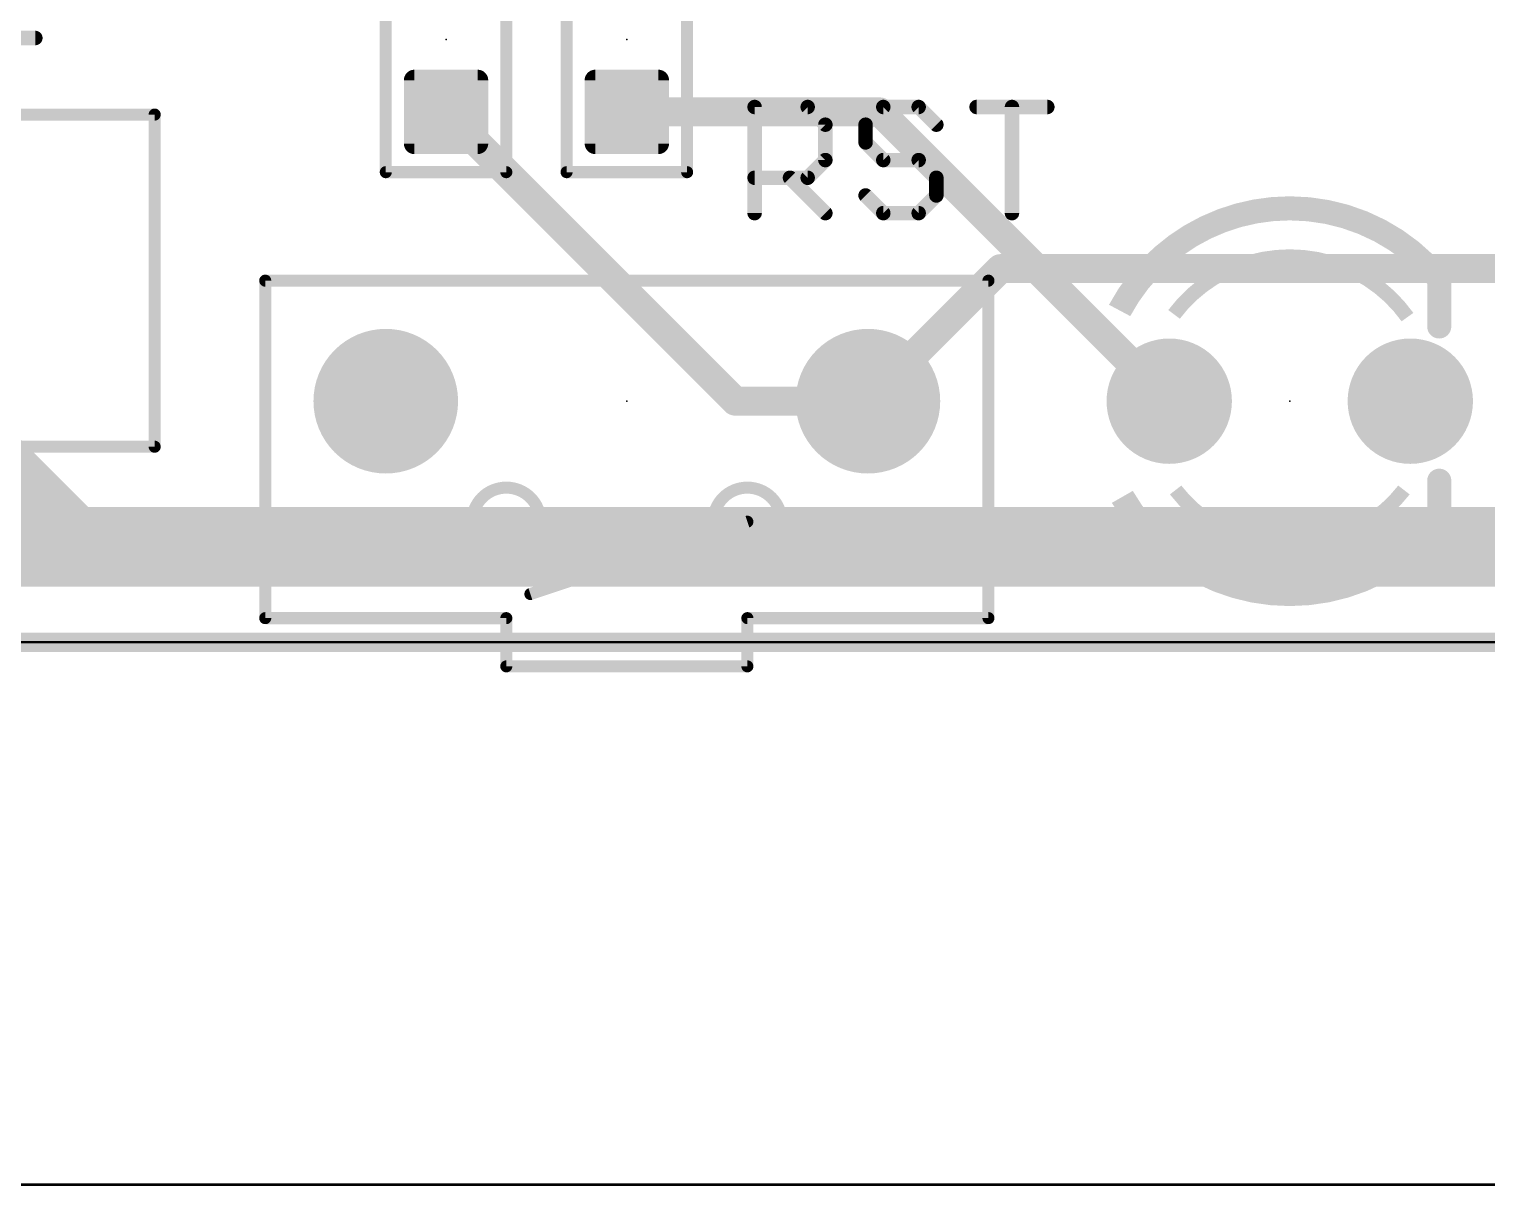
# Model space of a CAD drawing. Extents: x -0.23 to 5.5, y -0.23 to 4.66.
# Drawn here: x 0.377 to 0.982, y -0.226 to 0.254 of the extents above; entities that cross this region are included whole.
import ezdxf

# ---------------------------------------------------------------- set-up
doc = ezdxf.new("R2010")
doc.units = 0
for name, color, linetype in [('1', 14, 'CONTINUOUS'), ('16', 174, 'CONTINUOUS'), ('17', 94, 'CONTINUOUS'), ('20', 214, 'CONTINUOUS'), ('21', 251, 'CONTINUOUS'), ('23', 178, 'CONTINUOUS'), ('25', 251, 'CONTINUOUS'), ('50', 251, 'CONTINUOUS')]:
    doc.layers.add(name, color=color, linetype=linetype)

# ---------------------------------------------------------------- blocks, each defined once
blk = doc.blocks.new('ROUNDP')
at = {"const_width": 0.5}
blk.add_lwpolyline([(0, -0.25, 1), (0, 0.25, 1), (0, -0.25)], format="xyb", dxfattribs=at)
blk = doc.blocks.new('RECT142240X142240R25')
at = {"const_width": 0.004375}
blk.add_lwpolyline([(0.015312, -0.013125), (0.015312, 0.013125, 0.414214), (0.013125, 0.015312), (-0.013125, 0.015312, 0.414214), (-0.015312, 0.013125), (-0.015312, -0.013125, 0.414214), (-0.013125, -0.015312), (0.013125, -0.015312, 0.414214)], format="xyb", close=True, dxfattribs=at)
blk.add_solid([(-0.014125, -0.014125), (0.014125, -0.014125), (-0.014125, 0.014125), (0.014125, 0.014125)])

msp = doc.modelspace()

# ---------------------------------------------------------------- linework, layer by layer
at = {"layer": '1'}
for points, const_width in [([(0.67, 0.1), (0.55, 0.22)], 0.012), ([(0.625, 0.22), (0.73, 0.22)], 0.012), ([(0.73, 0.22), (0.85, 0.1)], 0.012), ([(0.725, 0.1), (0.67, 0.1)], 0.012), ([(0.395, 0.040039), (0.35, 0.085039)], 0.032), ([(0.405, 0.040039), (0.395, 0.040039)], 0.032), ([(0.414629, 0.040039), (0.405, 0.040039)], 0.032), ([(1.440039, 0.040039), (0.414629, 0.040039)], 0.032), ([(2.7, 0), (0, 0)], 0.008)]:
    msp.add_lwpolyline(points, dxfattribs=dict(at, const_width=const_width))
for points, const_width in [([(0.552121, 0.222121, 1), (0.547879, 0.217879)], 0.006), ([(0.625, 0.223, 1), (0.625, 0.217)], 0.006), ([(0.732121, 0.222121, 1), (0.727879, 0.217879)], 0.006), ([(0.73, 0.217, 1), (0.73, 0.223)], 0.006), ([(0.67, 0.103, 1), (0.67, 0.097)], 0.006), ([(0.667879, 0.097879, 1), (0.672121, 0.102121)], 0.006), ([(0.725, 0.097, 1), (0.725, 0.103)], 0.006), ([(0.847879, 0.097879, 1), (0.852121, 0.102121)], 0.006), ([(0.395, 0.048039, 1), (0.395, 0.032039)], 0.016), ([(0.405, 0.048039, 1), (0.405, 0.032039)], 0.016), ([(0.405, 0.032039, 1), (0.405, 0.048039)], 0.016), ([(0.414629, 0.048039, 1), (0.414629, 0.032039)], 0.016), ([(0.414629, 0.032039, 1), (0.414629, 0.048039)], 0.016), ([(0.389343, 0.034383, 1), (0.400657, 0.045696)], 0.016)]:
    msp.add_lwpolyline(points, format="xyb", dxfattribs=dict(at, const_width=const_width))
at = {"layer": '16'}
for points, const_width in [([(0.725, 0.1), (0.78, 0.155)], 0.012), ([(0.78, 0.155), (1.245, 0.155)], 0.012), ([(0.2, 0.035), (1.335, 0.035)], 0.024), ([(2.7, 0), (0, 0)], 0.008)]:
    msp.add_lwpolyline(points, dxfattribs=dict(at, const_width=const_width))
at = {"layer": '16', "const_width": 0.006}
for points in [[(0.78, 0.158, 1), (0.78, 0.152)], [(0.782121, 0.152879, 1), (0.777879, 0.157121)], [(0.722879, 0.102121, 1), (0.727121, 0.097879)]]:
    msp.add_lwpolyline(points, format="xyb", dxfattribs=at)
at = {"layer": '20', "const_width": 0.001}
msp.add_lwpolyline([(0.05, 0), (2.55, 0)], dxfattribs=at)
at = {"layer": '21'}
for points, const_width in [([(0.525, 0.195), (0.525, 0.305)], 0.005), ([(0.575, 0.305), (0.575, 0.195)], 0.005), ([(0.6, 0.195), (0.6, 0.305)], 0.005), ([(0.65, 0.305), (0.65, 0.195)], 0.005), ([(0.350275, 0.25066), (0.379633, 0.25066)], 0.006), ([(0.070866, 0.218898), (0.429134, 0.218898)], 0.005), ([(0.429134, 0.218898), (0.429134, 0.081102)], 0.005), ([(0.575, 0.195), (0.525, 0.195)], 0.005), ([(0.65, 0.195), (0.6, 0.195)], 0.005), ([(0.475, 0.01), (0.475, 0.15)], 0.005), ([(0.475, 0.15), (0.775, 0.15)], 0.005), ([(0.775, 0.15), (0.775, 0.01)], 0.005), ([(0.962, 0.151), (0.962, 0.131)], 0.01), ([(0.429134, 0.081102), (0.279528, 0.081102)], 0.005), ([(0.962, 0.049), (0.962, 0.067)], 0.01), ([(0.675, 0.05), (0.585, 0.02)], 0.005), ([(0.575, 0.01), (0.475, 0.01)], 0.005), ([(0.575, -0.01), (0.575, 0.01)], 0.005), ([(0.775, 0.01), (0.675, 0.01)], 0.005), ([(0.675, 0.01), (0.675, -0.01)], 0.005), ([(2.6, 0), (0, 0)], 0.005), ([(0.675, -0.01), (0.575, -0.01)], 0.005)]:
    msp.add_lwpolyline(points, dxfattribs=dict(at, const_width=const_width))
for points, const_width in [([(0.379633, 0.24916, 1), (0.379633, 0.25216)], 0.003), ([(0.430384, 0.218898, 1), (0.427884, 0.218898)], 0.0025), ([(0.429134, 0.217648, 1), (0.429134, 0.220148)], 0.0025), ([(0.525, 0.19625, 1), (0.525, 0.19375)], 0.0025), ([(0.52375, 0.195, 1), (0.52625, 0.195)], 0.0025), ([(0.57375, 0.195, 1), (0.57625, 0.195)], 0.0025), ([(0.575, 0.19375, 1), (0.575, 0.19625)], 0.0025), ([(0.6, 0.19625, 1), (0.6, 0.19375)], 0.0025), ([(0.59875, 0.195, 1), (0.60125, 0.195)], 0.0025), ([(0.64875, 0.195, 1), (0.65125, 0.195)], 0.0025), ([(0.65, 0.19375, 1), (0.65, 0.19625)], 0.0025), ([(0.9, 0.18, 0.276981), (0.829413, 0.137646)], 0.01), ([(0.961457, 0.151217, 0.222579), (0.9, 0.18)], 0.01), ([(0.9, 0.16, 0.236068), (0.852, 0.136)], 0.006), ([(0.948823, 0.134874, 0.242209), (0.9, 0.16)], 0.006), ([(0.47625, 0.15, 1), (0.47375, 0.15)], 0.0025), ([(0.475, 0.15125, 1), (0.475, 0.14875)], 0.0025), ([(0.77625, 0.15, 1), (0.77375, 0.15)], 0.0025), ([(0.775, 0.14875, 1), (0.775, 0.15125)], 0.0025), ([(0.9645, 0.151, 1), (0.9595, 0.151)], 0.005), ([(0.9595, 0.131, 1), (0.9645, 0.131)], 0.005), ([(0.427884, 0.081102, 1), (0.430384, 0.081102)], 0.0025), ([(0.429134, 0.079852, 1), (0.429134, 0.082352)], 0.0025), ([(0.575, 0.035858, 1), (0.575, 0.064142, 1), (0.575, 0.035858)], 0.005), ([(0.675, 0.035858, 1), (0.675, 0.064142, 1), (0.675, 0.035858)], 0.005), ([(0.9645, 0.067, 1), (0.9595, 0.067)], 0.005), ([(0.830539, 0.060307, 0.269143), (0.9, 0.02)], 0.01), ([(0.852638, 0.063165, 0.231451), (0.9, 0.04)], 0.006), ([(0.9, 0.04, 0.231451), (0.947362, 0.063165)], 0.006), ([(0.675395, 0.048814, 1), (0.674605, 0.051186)], 0.0025), ([(0.9, 0.02, 0.22061), (0.961071, 0.048323)], 0.01), ([(0.9595, 0.049, 1), (0.9645, 0.049)], 0.005), ([(0.584605, 0.021186, 1), (0.585395, 0.018814)], 0.0025), ([(0.475, 0.01125, 1), (0.475, 0.00875)], 0.0025), ([(0.57625, 0.01, 1), (0.57375, 0.01)], 0.0025), ([(0.575, 0.00875, 1), (0.575, 0.01125)], 0.0025), ([(0.675, 0.01125, 1), (0.675, 0.00875)], 0.0025), ([(0.67625, 0.01, 1), (0.67375, 0.01)], 0.0025), ([(0.775, 0.00875, 1), (0.775, 0.01125)], 0.0025), ([(0.47375, 0.01, 1), (0.47625, 0.01)], 0.0025), ([(0.77375, 0.01, 1), (0.77625, 0.01)], 0.0025), ([(0.575, -0.00875, 1), (0.575, -0.01125)], 0.0025), ([(0.57375, -0.01, 1), (0.57625, -0.01)], 0.0025), ([(0.67375, -0.01, 1), (0.67625, -0.01)], 0.0025), ([(0.675, -0.01125, 1), (0.675, -0.00875)], 0.0025)]:
    msp.add_lwpolyline(points, format="xyb", dxfattribs=dict(at, const_width=const_width))
at = {"layer": '23'}
for p in [(0.55, 0.25), (0.625, 0.25), (0.625, 0.1), (0.9, 0.1)]:
    msp.add_point(p, dxfattribs=at)
at = {"layer": '25', "const_width": 0.006}
for points in [[(0.678, 0.178), (0.678, 0.222038)], [(0.678, 0.222038), (0.700019, 0.222038)], [(0.700019, 0.222038), (0.707358, 0.214698)], [(0.731379, 0.222038), (0.724039, 0.214698)], [(0.746058, 0.222038), (0.731379, 0.222038)], [(0.753398, 0.214698), (0.746058, 0.222038)], [(0.770078, 0.222038), (0.799437, 0.222038)], [(0.784758, 0.178), (0.784758, 0.222038)], [(0.707358, 0.214698), (0.707358, 0.200019)], [(0.724039, 0.214698), (0.724039, 0.207358)], [(0.724039, 0.207358), (0.731379, 0.200019)], [(0.707358, 0.200019), (0.700019, 0.192679)], [(0.731379, 0.200019), (0.746058, 0.200019)], [(0.746058, 0.200019), (0.753398, 0.192679)], [(0.700019, 0.192679), (0.678, 0.192679)], [(0.692679, 0.192679), (0.707358, 0.178)], [(0.753398, 0.192679), (0.753398, 0.18534)], [(0.731379, 0.178), (0.724039, 0.18534)], [(0.753398, 0.18534), (0.746058, 0.178)], [(0.746058, 0.178), (0.731379, 0.178)]]:
    msp.add_lwpolyline(points, dxfattribs=at)
at = {"layer": '25', "const_width": 0.003}
for points in [[(0.6795, 0.222038, 1), (0.6765, 0.222038)], [(0.678, 0.223538, 1), (0.678, 0.220538)], [(0.701079, 0.223098, 1), (0.698958, 0.220977)], [(0.700019, 0.220538, 1), (0.700019, 0.223538)], [(0.731379, 0.223538, 1), (0.731379, 0.220538)], [(0.732439, 0.220977, 1), (0.730318, 0.223098)], [(0.747119, 0.223098, 1), (0.744997, 0.220977)], [(0.746058, 0.220538, 1), (0.746058, 0.223538)], [(0.770078, 0.223538, 1), (0.770078, 0.220538)], [(0.786258, 0.222038, 1), (0.783258, 0.222038)], [(0.799437, 0.220538, 1), (0.799437, 0.223538)], [(0.708858, 0.214698, 1), (0.705858, 0.214698)], [(0.725539, 0.214698, 1), (0.722539, 0.214698)], [(0.706298, 0.213637, 1), (0.708419, 0.215759)], [(0.722979, 0.215759, 1), (0.7251, 0.213637)], [(0.752337, 0.213637, 1), (0.754458, 0.215759)], [(0.722539, 0.207358, 1), (0.725539, 0.207358)], [(0.7251, 0.208419, 1), (0.722979, 0.206298)], [(0.705858, 0.200019, 1), (0.708858, 0.200019)], [(0.708419, 0.198958, 1), (0.706298, 0.201079)], [(0.731379, 0.201519, 1), (0.731379, 0.198519)], [(0.730318, 0.198958, 1), (0.732439, 0.201079)], [(0.747119, 0.201079, 1), (0.744997, 0.198958)], [(0.746058, 0.198519, 1), (0.746058, 0.201519)], [(0.678, 0.194179, 1), (0.678, 0.191179)], [(0.69374, 0.19374, 1), (0.691618, 0.191618)], [(0.698958, 0.19374, 1), (0.701079, 0.191618)], [(0.700019, 0.191179, 1), (0.700019, 0.194179)], [(0.754898, 0.192679, 1), (0.751898, 0.192679)], [(0.752337, 0.191618, 1), (0.754458, 0.19374)], [(0.7251, 0.1864, 1), (0.722979, 0.184279)], [(0.754458, 0.184279, 1), (0.752337, 0.1864)], [(0.751898, 0.18534, 1), (0.754898, 0.18534)], [(0.6765, 0.178, 1), (0.6795, 0.178)], [(0.706298, 0.176939, 1), (0.708419, 0.179061)], [(0.731379, 0.1795, 1), (0.731379, 0.1765)], [(0.730318, 0.176939, 1), (0.732439, 0.179061)], [(0.744997, 0.179061, 1), (0.747119, 0.176939)], [(0.746058, 0.1765, 1), (0.746058, 0.1795)], [(0.783258, 0.178, 1), (0.786258, 0.178)]]:
    msp.add_lwpolyline(points, format="xyb", dxfattribs=at)
at = {"layer": '50', "const_width": 0.001}
msp.add_lwpolyline([(5.5, -0.225), (0, -0.225)], dxfattribs=at)

# ---------------------------------------------------------------- block references
at = {"layer": '1', "rotation": 270}
for p in [(0.55, 0.22), (0.625, 0.22)]:
    msp.add_blockref('RECT142240X142240R25', p, dxfattribs=at)
at = {"layer": '17', "xscale": 0.06, "yscale": 0.06, "rotation": 270}
for p in [(0.525, 0.1), (0.525, 0.1), (0.725, 0.1), (0.725, 0.1)]:
    msp.add_blockref('ROUNDP', p, dxfattribs=at)
at = {"layer": '17', "xscale": 0.052, "yscale": 0.052}
for p in [(0.85, 0.1), (0.85, 0.1), (0.95, 0.1), (0.95, 0.1)]:
    msp.add_blockref('ROUNDP', p, dxfattribs=at)

doc.saveas('drawing.dxf')
